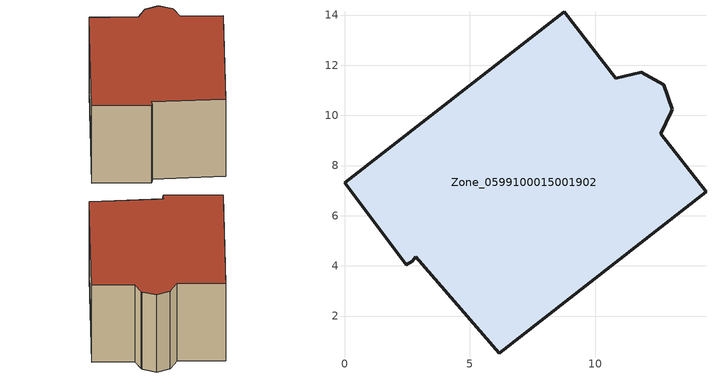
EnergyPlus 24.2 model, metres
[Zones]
Zone_0599100015001902
 floor ground (C_G): 13.03,10.15 12.6,9.27 14.41,6.95 6.17,0.51 2.84,4.37 2.7,4.19 2.46,4.04 0,7.31 8.75,14.13 10.81,11.48 11.82,11.72 12.73,11.22 13.06,10.24 z0.74
 wall outside (C_F): 8.75,14.13 0,7.31 2.46,4.04 2.7,4.19 2.84,4.37 6.17,0.51 14.41,6.95 12.6,9.27 13.03,10.15 13.06,10.24 12.73,11.22 11.82,11.72 10.81,11.48 8.75,14.13 z0.74:7.04
 roof outside (C_R): 6.17,0.51 14.41,6.95 12.6,9.27 13.03,10.15 13.06,10.24 12.73,11.22 11.82,11.72 10.81,11.48 8.75,14.13 0,7.31 2.46,4.04 2.7,4.19 2.84,4.37 z7.04
[BUILDING]
Pand.0599100015001902: North Axis=0; Terrain=City; Loads Convergence Tolerance Value=0.04; Temperature Convergence Tolerance Value=0.4; Solar Distribution=FullExterior; Maximum Number of Warmup Days=25; Minimum Number of Warmup Days=1
[Site:Location]
Rotterdam.The.Hague.AP_ZH_NLD Design_Conditions: Latitude=51.96; Longitude=4.45; Time Zone=1; Elevation=-4.5
[SITE:GROUNDTEMPERATURE:BUILDINGSURFACE]
18, 18, 18, 18, 18, 18, 18, 18, 18, 18, 18, 18
[MATERIAL] Thermal Absorptance=0.9; Solar Absorptance=0.7; Visible Absorptance=0.7
Name | Roughness | Thickness | Conductivity | Density | Specific Heat
G.TC.1975-1991 | MediumSmooth | 0.15 | 0.288461 | 540 | 1210
F.TC.1975-1991 | Rough | 0.3 | 0.230769 | 1920 | 840
R.TC.1975-1991 | MediumRough | 0.2 | 0.153846 | 1500 | 1000
[CONSTRUCTION]
C_G: G.TC.1975-1991
C_F: F.TC.1975-1991
C_R: R.TC.1975-1991
[ZONE]
Zone_0599100015001902: Type=1; Multiplier=1; Ceiling Height=Autocalculate; Volume=Autocalculate; Floor Area=autocalculate; Part of Total Floor Area=Yes
[ZONEINFILTRATION:DESIGNFLOWRATE]
Infil_Zone_0599100015001902: Zone or ZoneList or Space or SpaceList=Zone_0599100015001902; Schedule=AlwaysOn; Design Flow Rate Calculation Method=Flow/Area; Flow Rate per Floor Area=0.003; Constant Term Coefficient=1; Temperature Term Coefficient=0; Velocity Term Coefficient=0; Velocity Squared Term Coefficient=0
[HVACTEMPLATE:ZONE:IDEALLOADSAIRSYSTEM]
Zone_0599100015001902: Maximum Heating Supply Air Temperature=50; Minimum Cooling Supply Air Temperature=13; Maximum Heating Supply Air Humidity Ratio=0.0156; Minimum Cooling Supply Air Humidity Ratio=0.0077; Heating Limit=NoLimit; Cooling Limit=NoLimit; Dehumidification Control Type=ConstantSensibleHeatRatio; Cooling Sensible Heat Ratio=0.7; Dehumidification Setpoint=60; Humidification Control Type=None; Humidification Setpoint=30; Outdoor Air Method=None; Outdoor Air Flow Rate per Person=0.00944; Outdoor Air Flow Rate per Zone Floor Area=0; Outdoor Air Flow Rate per Zone=0; Demand Controlled Ventilation Type=None; Outdoor Air Economizer Type=NoEconomizer; Heat Recovery Type=None; Sensible Heat Recovery Effectiveness=0.7; Latent Heat Recovery Effectiveness=0.65
[ZONECONTROL:THERMOSTAT]
ThermostatControl_Zone_0599100015001902: Zone or ZoneList=Zone_0599100015001902; Control Type Schedule=DualSetpointControlType; Control 1=Thermostat_Zone_0599100015001902; Temperature Difference Between Cutout And Setpoint=0
[THERMOSTATSETPOINT:DUALSETPOINT]
Thermostat_Zone_0599100015001902: Heating Setpoint Temperature Schedule=HeatingSetpoint_Zone_0599100015001902; Cooling Setpoint Temperature Schedule=CoolingSetpoint_Zone_0599100015001902
[SCHEDULE:COMPACT]
HeatingSetpoint_Zone_0599100015001902: Through: 12/31, For: AllDays, Until: 24:00, 21
CoolingSetpoint_Zone_0599100015001902: Through: 12/31, For: AllDays, Until: 24:00, 24
DualSetpointControlType: Through: 12/31, For: AllDays, Until: 24:00, 4
AlwaysOn: Through: 12/31, For: AllDays, Until: 24:00, 1
